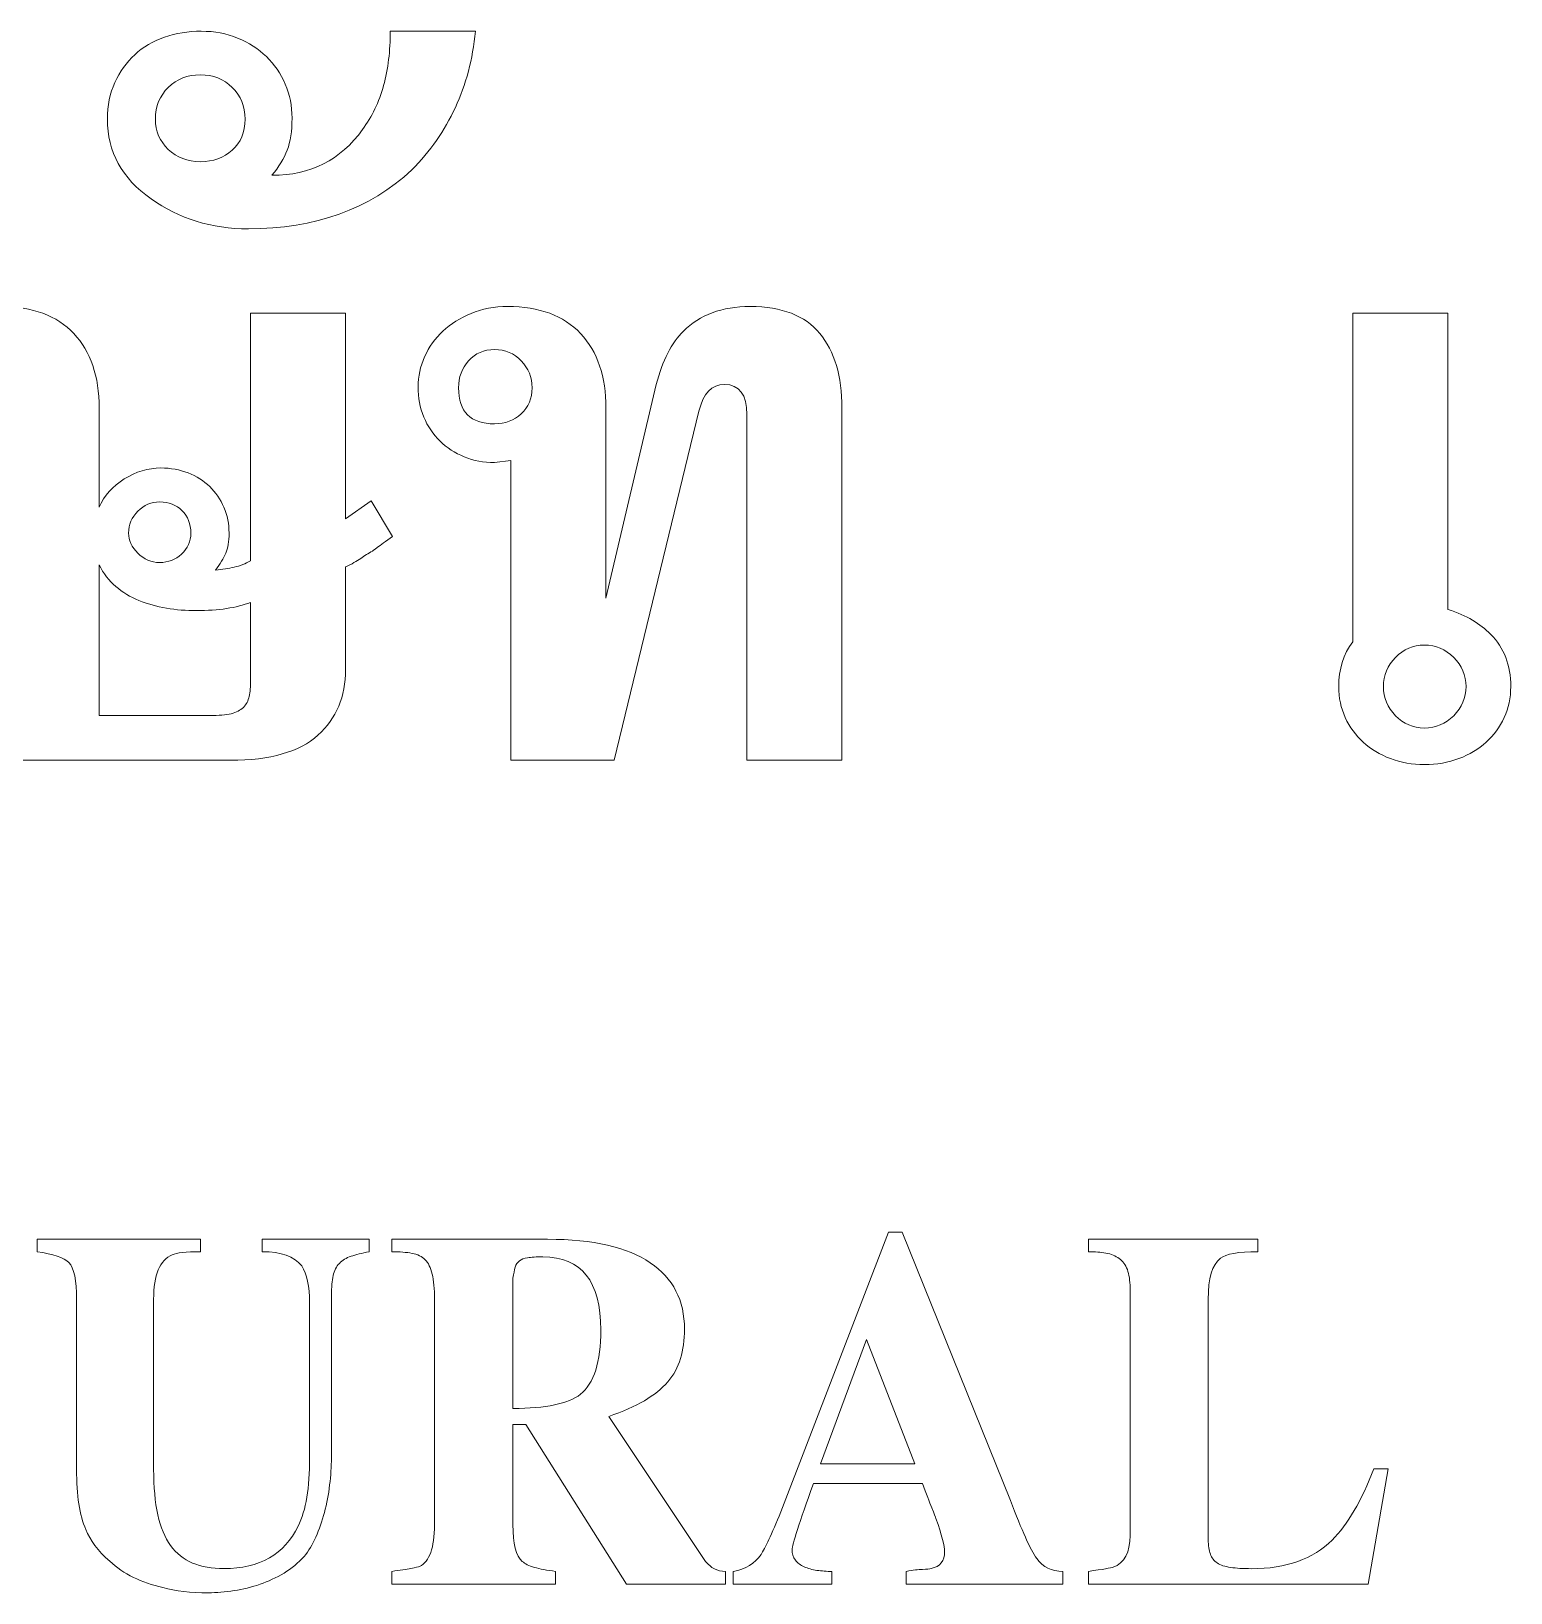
# Model space of a CAD drawing. Header units: millimetres. Extents: x -900 to 690, y -288 to -9.
# Drawn here: x -741.8 to -512.1, y -287.9 to -45.5 of the extents above; entities that cross this region are included whole.
import ezdxf

# ---------------------------------------------------------------- set-up
doc = ezdxf.new("R2010")
doc.units = ezdxf.units.MM
doc.header["$MEASUREMENT"] = 0
doc.layers.add('Layer 1', color=7, linetype='Continuous')

msp = doc.modelspace()

# ---------------------------------------------------------------- linework, layer by layer
at = {"layer": 'Layer 1', "color": 250, "lineweight": 20}
for points, knots in [([(-672.7927, -45.5314), (-673.2268, -49.8719), (-674.2685, -53.8362), (-675.9179, -57.3954), (-675.9179, -57.3954), (-677.5673, -60.9546), (-679.8244, -64.1666), (-682.6891, -67.0603), (-682.6891, -67.0603), (-689.2577, -73.1659), (-697.7072, -76.2043), (-708.0376, -76.2043), (-708.0376, -76.2043), (-713.796, -76.2043), (-718.831, -74.6417), (-723.1425, -71.5455), (-723.1425, -71.5455), (-727.6856, -68.3914), (-729.9427, -64.2534), (-729.9427, -59.1606), (-729.9427, -59.1606), (-729.9427, -57.0771), (-729.5665, -55.1962), (-728.7852, -53.489), (-728.7852, -53.489), (-728.0328, -51.8107), (-726.9911, -50.3638), (-725.689, -49.1774), (-725.689, -49.1774), (-724.3868, -47.991), (-722.8532, -47.094), (-721.088, -46.4574), (-721.088, -46.4574), (-719.294, -45.8497), (-717.3841, -45.5314), (-715.3586, -45.5314), (-715.3586, -45.5314), (-713.3041, -45.5314), (-711.4232, -45.8786), (-709.7159, -46.6021), (-709.7159, -46.6021), (-707.9797, -47.2965), (-706.504, -48.2514), (-705.2597, -49.4668), (-705.2597, -49.4668), (-704.0154, -50.6821), (-703.0316, -52.1), (-702.3371, -53.7494), (-702.3371, -53.7494), (-701.6137, -55.3988), (-701.2664, -57.135), (-701.2664, -59.0159), (-701.2664, -59.0159), (-701.2664, -61.0414), (-701.5269, -62.7198), (-702.0188, -63.993), (-702.0188, -63.993), (-702.5396, -65.2951), (-703.3209, -66.5973), (-704.3916, -67.8994), (-704.3916, -67.8994), (-698.4017, -67.8994), (-693.714, -65.5266), (-690.3284, -60.781), (-690.3284, -60.781), (-688.8526, -58.8133), (-687.7819, -56.5273), (-687.0585, -53.952), (-687.0585, -53.952), (-686.364, -51.4055), (-686.0168, -48.5697), (-686.0168, -45.5314), (-686.0168, -45.5314), (-686.0168, -45.5314), (-672.7927, -45.5314), (-672.7927, -45.5314)], [0, 0, 0, 0, 0.05, 0.05, 0.05, 0.05, 0.1, 0.1, 0.1, 0.1, 0.15, 0.15, 0.15, 0.15, 0.2, 0.2, 0.2, 0.2, 0.25, 0.25, 0.25, 0.25, 0.3, 0.3, 0.3, 0.3, 0.35, 0.35, 0.35, 0.35, 0.4, 0.4, 0.4, 0.4, 0.45, 0.45, 0.45, 0.45, 0.5, 0.5, 0.5, 0.5, 0.55, 0.55, 0.55, 0.55, 0.6, 0.6, 0.6, 0.6, 0.65, 0.65, 0.65, 0.65, 0.7, 0.7, 0.7, 0.7, 0.75, 0.75, 0.75, 0.75, 0.8, 0.8, 0.8, 0.8, 0.85, 0.85, 0.85, 0.85, 0.9, 0.9, 0.9, 0.9, 1, 1, 1, 1]), ([(-708.5585, -59.1606), (-708.5585, -57.1929), (-709.224, -55.5435), (-710.5551, -54.2413), (-710.5551, -54.2413), (-711.8862, -52.9392), (-713.5356, -52.3026), (-715.5033, -52.3026), (-715.5033, -52.3026), (-717.4999, -52.3026), (-719.1493, -52.9392), (-720.4804, -54.2413), (-720.4804, -54.2413), (-721.8115, -55.5435), (-722.477, -57.1929), (-722.477, -59.1606), (-722.477, -59.1606), (-722.477, -61.0414), (-721.8115, -62.604), (-720.4804, -63.8772), (-720.4804, -63.8772), (-719.1493, -65.1505), (-717.4999, -65.7871), (-715.5033, -65.7871), (-715.5033, -65.7871), (-713.5356, -65.7871), (-711.8862, -65.1794), (-710.5551, -63.993), (-710.5551, -63.993), (-709.224, -62.8066), (-708.5585, -61.2151), (-708.5585, -59.1606)], [0, 0, 0, 0, 0.11111111, 0.11111111, 0.11111111, 0.11111111, 0.22222222, 0.22222222, 0.22222222, 0.22222222, 0.33333333, 0.33333333, 0.33333333, 0.33333333, 0.44444444, 0.44444444, 0.44444444, 0.44444444, 0.55555556, 0.55555556, 0.55555556, 0.55555556, 0.66666667, 0.66666667, 0.66666667, 0.66666667, 0.77777778, 0.77777778, 0.77777778, 0.77777778, 1, 1, 1, 1]), ([(-685.6696, -123.9498), (-686.7402, -124.7311), (-687.5504, -125.3098), (-688.0424, -125.686), (-688.0424, -125.686), (-688.5632, -126.0621), (-688.7947, -126.2358), (-688.7947, -126.2358), (-688.7947, -126.2358), (-689.4313, -126.583), (-690.039, -126.9592), (-690.6177, -127.3932), (-690.6177, -127.3932), (-691.2254, -127.7983), (-692.0067, -128.2324), (-692.9616, -128.6954), (-692.9616, -128.6954), (-692.9616, -128.6954), (-692.9616, -144.6395), (-692.9616, -144.6395), (-692.9616, -144.6395), (-692.9616, -148.8064), (-694.3795, -152.1919), (-697.2442, -154.7962), (-697.2442, -154.7962), (-700.109, -157.4005), (-704.6231, -158.7027), (-710.8445, -158.7027), (-710.8445, -158.7027), (-710.8445, -158.7027), (-753.9312, -158.7027), (-753.9312, -158.7027), (-753.9312, -158.7027), (-753.9312, -158.7027), (-753.9312, -151.7579), (-753.9312, -151.7579), (-753.9312, -151.7579), (-753.9312, -151.7579), (-745.9736, -151.7579), (-745.9736, -151.7579), (-745.9736, -151.7579), (-745.9736, -151.7579), (-745.9736, -112.1436), (-745.9736, -112.1436), (-745.9736, -112.1436), (-745.9736, -112.1436), (-748.52, -112.4908), (-748.52, -112.4908), (-748.52, -112.4908), (-750.1983, -112.4908), (-751.7898, -112.2015), (-753.2077, -111.5938), (-753.2077, -111.5938), (-754.6546, -111.0151), (-755.9278, -110.1759), (-756.9984, -109.1342), (-756.9984, -109.1342), (-758.0691, -108.0925), (-758.9083, -106.8482), (-759.487, -105.4303), (-759.487, -105.4303), (-760.0947, -103.9835), (-760.384, -102.4209), (-760.384, -100.7136), (-760.384, -100.7136), (-760.384, -99.151), (-760.0368, -97.5885), (-759.3713, -96.0548), (-759.3713, -96.0548), (-758.6768, -94.5501), (-757.7508, -93.219), (-756.5355, -92.0905), (-756.5355, -92.0905), (-755.3201, -90.962), (-753.8443, -90.036), (-752.166, -89.3415), (-752.166, -89.3415), (-750.4588, -88.6181), (-748.5779, -88.2709), (-746.4655, -88.2709), (-746.4655, -88.2709), (-741.5463, -88.2709), (-737.7845, -89.6598), (-735.1513, -92.4667), (-735.1513, -92.4667), (-732.518, -95.2446), (-731.2159, -99.0932), (-731.2159, -104.0124), (-731.2159, -104.0124), (-731.2159, -104.0124), (-731.2159, -119.4356), (-731.2159, -119.4356), (-731.2159, -119.4356), (-730.4346, -117.6126), (-729.1324, -116.1658), (-727.3094, -115.0373), (-727.3094, -115.0373), (-725.5154, -113.9087), (-723.6345, -113.33), (-721.6378, -113.33), (-721.6378, -113.33), (-720.1042, -113.33), (-718.7152, -113.5904), (-717.4131, -114.0824), (-717.4131, -114.0824), (-716.1109, -114.6032), (-714.9824, -115.2977), (-714.0564, -116.2237), (-714.0564, -116.2237), (-713.1305, -117.1207), (-712.3781, -118.1914), (-711.8572, -119.4356), (-711.8572, -119.4356), (-711.3074, -120.6799), (-711.047, -122.011), (-711.047, -123.4289), (-711.047, -123.4289), (-711.047, -124.7311), (-711.2206, -125.7728), (-711.5679, -126.5541), (-711.5679, -126.5541), (-711.8862, -127.3643), (-712.436, -128.2324), (-713.1594, -129.1873), (-713.1594, -129.1873), (-712.0887, -129.0716), (-711.1049, -128.9269), (-710.2368, -128.7243), (-710.2368, -128.7243), (-709.3398, -128.5218), (-708.5006, -128.2035), (-707.7193, -127.7405), (-707.7193, -127.7405), (-707.7193, -127.7405), (-707.7193, -89.2836), (-707.7193, -89.2836), (-707.7193, -89.2836), (-707.7193, -89.2836), (-692.9616, -89.2836), (-692.9616, -89.2836), (-692.9616, -89.2836), (-692.9616, -89.2836), (-692.9616, -121.2297), (-692.9616, -121.2297), (-692.9616, -121.2297), (-692.9616, -121.2297), (-688.9683, -118.4518), (-688.9683, -118.4518), (-688.9683, -118.4518), (-688.9683, -118.4518), (-685.6696, -123.9498), (-685.6696, -123.9498)], [0, 0, 0, 0, 0.02564103, 0.02564103, 0.02564103, 0.02564103, 0.05128205, 0.05128205, 0.05128205, 0.05128205, 0.07692308, 0.07692308, 0.07692308, 0.07692308, 0.1025641, 0.1025641, 0.1025641, 0.1025641, 0.12820513, 0.12820513, 0.12820513, 0.12820513, 0.15384615, 0.15384615, 0.15384615, 0.15384615, 0.17948718, 0.17948718, 0.17948718, 0.17948718, 0.20512821, 0.20512821, 0.20512821, 0.20512821, 0.23076923, 0.23076923, 0.23076923, 0.23076923, 0.25641026, 0.25641026, 0.25641026, 0.25641026, 0.28205128, 0.28205128, 0.28205128, 0.28205128, 0.30769231, 0.30769231, 0.30769231, 0.30769231, 0.33333333, 0.33333333, 0.33333333, 0.33333333, 0.35897436, 0.35897436, 0.35897436, 0.35897436, 0.38461538, 0.38461538, 0.38461538, 0.38461538, 0.41025641, 0.41025641, 0.41025641, 0.41025641, 0.43589744, 0.43589744, 0.43589744, 0.43589744, 0.46153846, 0.46153846, 0.46153846, 0.46153846, 0.48717949, 0.48717949, 0.48717949, 0.48717949, 0.51282051, 0.51282051, 0.51282051, 0.51282051, 0.53846154, 0.53846154, 0.53846154, 0.53846154, 0.56410256, 0.56410256, 0.56410256, 0.56410256, 0.58974359, 0.58974359, 0.58974359, 0.58974359, 0.61538462, 0.61538462, 0.61538462, 0.61538462, 0.64102564, 0.64102564, 0.64102564, 0.64102564, 0.66666667, 0.66666667, 0.66666667, 0.66666667, 0.69230769, 0.69230769, 0.69230769, 0.69230769, 0.71794872, 0.71794872, 0.71794872, 0.71794872, 0.74358974, 0.74358974, 0.74358974, 0.74358974, 0.76923077, 0.76923077, 0.76923077, 0.76923077, 0.79487179, 0.79487179, 0.79487179, 0.79487179, 0.82051282, 0.82051282, 0.82051282, 0.82051282, 0.84615385, 0.84615385, 0.84615385, 0.84615385, 0.87179487, 0.87179487, 0.87179487, 0.87179487, 0.8974359, 0.8974359, 0.8974359, 0.8974359, 0.92307692, 0.92307692, 0.92307692, 0.92307692, 0.94871795, 0.94871795, 0.94871795, 0.94871795, 1, 1, 1, 1]), ([(-615.9033, -158.7027), (-615.9033, -158.7027), (-630.661, -158.7027), (-630.661, -158.7027), (-630.661, -158.7027), (-630.661, -158.7027), (-630.661, -105.0252), (-630.661, -105.0252), (-630.661, -105.0252), (-630.661, -101.929), (-631.8184, -100.3664), (-634.1334, -100.3664), (-634.1334, -100.3664), (-636.13, -100.3664), (-637.4321, -101.7553), (-638.1266, -104.5333), (-638.1266, -104.5333), (-638.1266, -104.5333), (-651.2639, -158.7027), (-651.2639, -158.7027), (-651.2639, -158.7027), (-651.2639, -158.7027), (-667.2948, -158.7027), (-667.2948, -158.7027), (-667.2948, -158.7027), (-667.2948, -158.7027), (-667.2948, -112.1436), (-667.2948, -112.1436), (-667.2948, -112.1436), (-667.2948, -112.1436), (-669.8412, -112.4908), (-669.8412, -112.4908), (-669.8412, -112.4908), (-671.5195, -112.4908), (-673.111, -112.2015), (-674.5289, -111.5938), (-674.5289, -111.5938), (-675.9758, -111.0151), (-677.249, -110.1759), (-678.3196, -109.1342), (-678.3196, -109.1342), (-679.3903, -108.0925), (-680.2295, -106.8482), (-680.8082, -105.4303), (-680.8082, -105.4303), (-681.4159, -103.9835), (-681.7052, -102.4209), (-681.7052, -100.7136), (-681.7052, -100.7136), (-681.7052, -99.1221), (-681.358, -97.5885), (-680.6925, -96.0548), (-680.6925, -96.0548), (-679.998, -94.5212), (-679.072, -93.219), (-677.8567, -92.0905), (-677.8567, -92.0905), (-676.6413, -90.962), (-675.1655, -90.036), (-673.4872, -89.3415), (-673.4872, -89.3415), (-671.78, -88.6181), (-669.8991, -88.2709), (-667.7867, -88.2709), (-667.7867, -88.2709), (-662.8675, -88.2709), (-659.1057, -89.6598), (-656.4725, -92.4667), (-656.4725, -92.4667), (-653.8392, -95.2735), (-652.5371, -99.1221), (-652.5371, -104.0413), (-652.5371, -104.0413), (-652.5371, -104.0413), (-652.5371, -133.5278), (-652.5371, -133.5278), (-652.5371, -133.5278), (-652.5371, -133.5278), (-644.7242, -100.3664), (-644.7242, -100.3664), (-644.7242, -100.3664), (-643.7693, -96.6335), (-642.3514, -93.8846), (-640.4994, -92.0905), (-640.4994, -92.0905), (-638.0109, -89.5441), (-634.5674, -88.2709), (-630.1401, -88.2709), (-630.1401, -88.2709), (-625.2209, -88.2709), (-621.6327, -89.6598), (-619.3467, -92.4377), (-619.3467, -92.4377), (-617.0607, -95.1867), (-615.9033, -99.0642), (-615.9033, -104.0413), (-615.9033, -104.0413), (-615.9033, -104.0413), (-615.9033, -158.7027), (-615.9033, -158.7027)], [0, 0, 0, 0, 0.03846154, 0.03846154, 0.03846154, 0.03846154, 0.07692308, 0.07692308, 0.07692308, 0.07692308, 0.11538462, 0.11538462, 0.11538462, 0.11538462, 0.15384615, 0.15384615, 0.15384615, 0.15384615, 0.19230769, 0.19230769, 0.19230769, 0.19230769, 0.23076923, 0.23076923, 0.23076923, 0.23076923, 0.26923077, 0.26923077, 0.26923077, 0.26923077, 0.30769231, 0.30769231, 0.30769231, 0.30769231, 0.34615385, 0.34615385, 0.34615385, 0.34615385, 0.38461538, 0.38461538, 0.38461538, 0.38461538, 0.42307692, 0.42307692, 0.42307692, 0.42307692, 0.46153846, 0.46153846, 0.46153846, 0.46153846, 0.5, 0.5, 0.5, 0.5, 0.53846154, 0.53846154, 0.53846154, 0.53846154, 0.57692308, 0.57692308, 0.57692308, 0.57692308, 0.61538462, 0.61538462, 0.61538462, 0.61538462, 0.65384615, 0.65384615, 0.65384615, 0.65384615, 0.69230769, 0.69230769, 0.69230769, 0.69230769, 0.73076923, 0.73076923, 0.73076923, 0.73076923, 0.76923077, 0.76923077, 0.76923077, 0.76923077, 0.80769231, 0.80769231, 0.80769231, 0.80769231, 0.84615385, 0.84615385, 0.84615385, 0.84615385, 0.88461538, 0.88461538, 0.88461538, 0.88461538, 0.92307692, 0.92307692, 0.92307692, 0.92307692, 1, 1, 1, 1]), ([(-521.8301, -89.2836), (-521.8301, -89.2836), (-521.8301, -135.2929), (-521.8301, -135.2929), (-521.8301, -135.2929), (-520.3544, -135.7559), (-519.0812, -136.3057), (-518.0105, -136.9423), (-518.0105, -136.9423), (-516.9398, -137.6079), (-516.0139, -138.3313), (-515.2036, -139.1126), (-515.2036, -139.1126), (-513.1202, -141.2539), (-512.0785, -143.9739), (-512.0785, -147.2438), (-512.0785, -147.2438), (-512.0785, -149.0089), (-512.4257, -150.6004), (-513.0913, -152.0762), (-513.0913, -152.0762), (-513.7857, -153.552), (-514.7117, -154.8252), (-515.8981, -155.8958), (-515.8981, -155.8958), (-517.0845, -156.9665), (-518.5024, -157.8057), (-520.1229, -158.4423), (-520.1229, -158.4423), (-521.7723, -159.0499), (-523.5663, -159.3682), (-525.4762, -159.3682), (-525.4762, -159.3682), (-527.386, -159.3682), (-529.1511, -159.0499), (-530.7716, -158.4423), (-530.7716, -158.4423), (-532.392, -157.8057), (-533.781, -156.9665), (-534.9674, -155.8958), (-534.9674, -155.8958), (-536.1538, -154.8252), (-537.0798, -153.552), (-537.7742, -152.0762), (-537.7742, -152.0762), (-538.4398, -150.6004), (-538.787, -149.0089), (-538.787, -147.2438), (-538.787, -147.2438), (-538.787, -144.5816), (-538.0636, -142.2667), (-536.5878, -140.299), (-536.5878, -140.299), (-536.5878, -140.299), (-536.5878, -89.2836), (-536.5878, -89.2836), (-536.5878, -89.2836), (-536.5878, -89.2836), (-521.8301, -89.2836), (-521.8301, -89.2836)], [0, 0, 0, 0, 0.0625, 0.0625, 0.0625, 0.0625, 0.125, 0.125, 0.125, 0.125, 0.1875, 0.1875, 0.1875, 0.1875, 0.25, 0.25, 0.25, 0.25, 0.3125, 0.3125, 0.3125, 0.3125, 0.375, 0.375, 0.375, 0.375, 0.4375, 0.4375, 0.4375, 0.4375, 0.5, 0.5, 0.5, 0.5, 0.5625, 0.5625, 0.5625, 0.5625, 0.625, 0.625, 0.625, 0.625, 0.6875, 0.6875, 0.6875, 0.6875, 0.75, 0.75, 0.75, 0.75, 0.8125, 0.8125, 0.8125, 0.8125, 0.875, 0.875, 0.875, 0.875, 1, 1, 1, 1]), ([(-663.996, -100.8872), (-663.996, -99.2378), (-664.5747, -97.8489), (-665.7033, -96.6914), (-665.7033, -96.6914), (-666.8318, -95.534), (-668.1918, -94.9552), (-669.8412, -94.9552), (-669.8412, -94.9552), (-671.4617, -94.9552), (-672.8217, -95.534), (-673.8634, -96.6914), (-673.8634, -96.6914), (-674.9051, -97.8489), (-675.426, -99.2378), (-675.426, -100.8872), (-675.426, -100.8872), (-675.426, -104.6201), (-673.574, -106.472), (-669.8412, -106.472), (-669.8412, -106.472), (-668.1918, -106.472), (-666.8318, -105.9512), (-665.7033, -104.9094), (-665.7033, -104.9094), (-664.5747, -103.8677), (-663.996, -102.5366), (-663.996, -100.8872)], [0, 0, 0, 0, 0.125, 0.125, 0.125, 0.125, 0.25, 0.25, 0.25, 0.25, 0.375, 0.375, 0.375, 0.375, 0.5, 0.5, 0.5, 0.5, 0.625, 0.625, 0.625, 0.625, 0.75, 0.75, 0.75, 0.75, 1, 1, 1, 1]), ([(-716.979, -123.4289), (-716.979, -122.011), (-717.442, -120.8535), (-718.3391, -119.9565), (-718.3391, -119.9565), (-719.2361, -119.0595), (-720.3936, -118.5965), (-721.8115, -118.5965), (-721.8115, -118.5965), (-723.1136, -118.5965), (-724.2421, -119.0884), (-725.197, -120.0433), (-725.197, -120.0433), (-726.152, -120.9982), (-726.6439, -122.1268), (-726.6439, -123.4289), (-726.6439, -123.4289), (-726.6439, -124.5574), (-726.152, -125.5992), (-725.197, -126.5541), (-725.197, -126.5541), (-724.2421, -127.509), (-723.1136, -128.0009), (-721.8115, -128.0009), (-721.8115, -128.0009), (-720.5093, -128.0009), (-719.3808, -127.5668), (-718.4259, -126.6987), (-718.4259, -126.6987), (-717.471, -125.8017), (-716.979, -124.7311), (-716.979, -123.4289)], [0, 0, 0, 0, 0.11111111, 0.11111111, 0.11111111, 0.11111111, 0.22222222, 0.22222222, 0.22222222, 0.22222222, 0.33333333, 0.33333333, 0.33333333, 0.33333333, 0.44444444, 0.44444444, 0.44444444, 0.44444444, 0.55555556, 0.55555556, 0.55555556, 0.55555556, 0.66666667, 0.66666667, 0.66666667, 0.66666667, 0.77777778, 0.77777778, 0.77777778, 0.77777778, 1, 1, 1, 1]), ([(-707.7193, -134.1933), (-709.8606, -135.0325), (-712.6675, -135.4666), (-716.1109, -135.4666), (-716.1109, -135.4666), (-717.7025, -135.4666), (-719.265, -135.3508), (-720.7697, -135.0904), (-720.7697, -135.0904), (-722.3034, -134.8299), (-723.7502, -134.4248), (-725.0524, -133.904), (-725.0524, -133.904), (-726.3835, -133.3542), (-727.5699, -132.6308), (-728.6405, -131.7337), (-728.6405, -131.7337), (-729.6822, -130.8367), (-730.5503, -129.7082), (-731.2159, -128.3481), (-731.2159, -128.3481), (-731.2159, -128.3481), (-731.2159, -151.7579), (-731.2159, -151.7579), (-731.2159, -151.7579), (-731.2159, -151.7579), (-713.9986, -151.7579), (-713.9986, -151.7579), (-713.9986, -151.7579), (-712.6385, -151.7579), (-711.5389, -151.6711), (-710.7287, -151.4685), (-710.7287, -151.4685), (-709.9185, -151.266), (-709.2819, -150.9477), (-708.8189, -150.4847), (-708.8189, -150.4847), (-708.3559, -150.0217), (-708.0665, -149.4719), (-707.9219, -148.7774), (-707.9219, -148.7774), (-707.7772, -148.1119), (-707.7193, -147.2727), (-707.7193, -146.231), (-707.7193, -146.231), (-707.7193, -146.231), (-707.7193, -134.1933), (-707.7193, -134.1933)], [0, 0, 0, 0, 0.07692308, 0.07692308, 0.07692308, 0.07692308, 0.15384615, 0.15384615, 0.15384615, 0.15384615, 0.23076923, 0.23076923, 0.23076923, 0.23076923, 0.30769231, 0.30769231, 0.30769231, 0.30769231, 0.38461538, 0.38461538, 0.38461538, 0.38461538, 0.46153846, 0.46153846, 0.46153846, 0.46153846, 0.53846154, 0.53846154, 0.53846154, 0.53846154, 0.61538462, 0.61538462, 0.61538462, 0.61538462, 0.69230769, 0.69230769, 0.69230769, 0.69230769, 0.76923077, 0.76923077, 0.76923077, 0.76923077, 0.84615385, 0.84615385, 0.84615385, 0.84615385, 1, 1, 1, 1]), ([(-519.0233, -147.2438), (-519.0233, -145.5076), (-519.6599, -144.0029), (-520.9331, -142.7297), (-520.9331, -142.7297), (-522.2063, -141.4564), (-523.711, -140.8198), (-525.4762, -140.8198), (-525.4762, -140.8198), (-527.2413, -140.8198), (-528.7171, -141.4564), (-529.9613, -142.7297), (-529.9613, -142.7297), (-531.2056, -144.0029), (-531.8422, -145.5076), (-531.8422, -147.2438), (-531.8422, -147.2438), (-531.8422, -149.0089), (-531.2056, -150.5136), (-529.9613, -151.7868), (-529.9613, -151.7868), (-528.7171, -153.06), (-527.2413, -153.6967), (-525.4762, -153.6967), (-525.4762, -153.6967), (-523.711, -153.6967), (-522.2063, -153.06), (-520.9331, -151.7868), (-520.9331, -151.7868), (-519.6599, -150.5136), (-519.0233, -149.0089), (-519.0233, -147.2438)], [0, 0, 0, 0, 0.11111111, 0.11111111, 0.11111111, 0.11111111, 0.22222222, 0.22222222, 0.22222222, 0.22222222, 0.33333333, 0.33333333, 0.33333333, 0.33333333, 0.44444444, 0.44444444, 0.44444444, 0.44444444, 0.55555556, 0.55555556, 0.55555556, 0.55555556, 0.66666667, 0.66666667, 0.66666667, 0.66666667, 0.77777778, 0.77777778, 0.77777778, 0.77777778, 1, 1, 1, 1]), ([(-581.6073, -286.5911), (-581.6073, -286.5911), (-605.9264, -286.5911), (-605.9264, -286.5911), (-605.9264, -286.5911), (-605.9264, -286.5911), (-605.9264, -284.6119), (-605.9264, -284.6119), (-605.9264, -284.6119), (-604.8818, -284.4286), (-604.0388, -284.3186), (-603.3973, -284.3003), (-603.3973, -284.3003), (-602.7559, -284.282), (-602.3161, -284.2453), (-602.0595, -284.172), (-602.0595, -284.172), (-600.6667, -283.8605), (-599.9703, -282.9808), (-599.9703, -281.533), (-599.9703, -281.533), (-599.9703, -280.7267), (-600.4101, -279.004), (-601.3081, -276.3833), (-601.3081, -276.3833), (-601.3814, -276.2001), (-601.6014, -275.6503), (-601.9496, -274.7523), (-601.9496, -274.7523), (-602.3161, -273.836), (-602.7926, -272.5714), (-603.3973, -270.9587), (-603.3973, -270.9587), (-603.3973, -270.9587), (-620.3126, -270.9587), (-620.3126, -270.9587), (-620.3126, -270.9587), (-622.53, -277.0797), (-623.648, -280.5068), (-623.648, -281.2215), (-623.648, -281.2215), (-623.648, -281.8629), (-623.483, -282.4127), (-623.1348, -282.8525), (-623.1348, -282.8525), (-622.7866, -283.3107), (-622.3285, -283.6589), (-621.7603, -283.8971), (-621.7603, -283.8971), (-621.1922, -284.1537), (-620.5325, -284.337), (-619.7811, -284.4469), (-619.7811, -284.4469), (-619.0297, -284.5569), (-618.26, -284.6119), (-617.472, -284.6119), (-617.472, -284.6119), (-617.472, -284.6119), (-617.472, -286.5911), (-617.472, -286.5911), (-617.472, -286.5911), (-617.472, -286.5911), (-632.7745, -286.5911), (-632.7745, -286.5911), (-632.7745, -286.5911), (-632.7745, -286.5911), (-632.7745, -284.6119), (-632.7745, -284.6119), (-632.7745, -284.6119), (-630.8685, -284.282), (-629.4391, -283.4023), (-628.4678, -281.9729), (-628.4678, -281.9729), (-627.863, -281.0749), (-626.8367, -278.8757), (-625.3706, -275.3754), (-625.3706, -275.3754), (-625.3706, -275.3754), (-608.657, -231.9419), (-608.657, -231.9419), (-608.657, -231.9419), (-608.657, -231.9419), (-606.5678, -231.9419), (-606.5678, -231.9419), (-606.5678, -231.9419), (-606.5678, -231.9419), (-589.7625, -273.5977), (-589.7625, -273.5977), (-589.7625, -273.5977), (-588.8645, -275.9252), (-588.0948, -277.8311), (-587.4351, -279.3155), (-587.4351, -279.3155), (-586.7753, -280.8), (-586.1889, -281.8996), (-585.6758, -282.6143), (-585.6758, -282.6143), (-584.7228, -283.9338), (-583.3666, -284.6119), (-581.6073, -284.6119), (-581.6073, -284.6119), (-581.6073, -284.6119), (-581.6073, -286.5911), (-581.6073, -286.5911)], [0, 0, 0, 0, 0.03703704, 0.03703704, 0.03703704, 0.03703704, 0.07407407, 0.07407407, 0.07407407, 0.07407407, 0.11111111, 0.11111111, 0.11111111, 0.11111111, 0.14814815, 0.14814815, 0.14814815, 0.14814815, 0.18518519, 0.18518519, 0.18518519, 0.18518519, 0.22222222, 0.22222222, 0.22222222, 0.22222222, 0.25925926, 0.25925926, 0.25925926, 0.25925926, 0.2962963, 0.2962963, 0.2962963, 0.2962963, 0.33333333, 0.33333333, 0.33333333, 0.33333333, 0.37037037, 0.37037037, 0.37037037, 0.37037037, 0.40740741, 0.40740741, 0.40740741, 0.40740741, 0.44444444, 0.44444444, 0.44444444, 0.44444444, 0.48148148, 0.48148148, 0.48148148, 0.48148148, 0.51851852, 0.51851852, 0.51851852, 0.51851852, 0.55555556, 0.55555556, 0.55555556, 0.55555556, 0.59259259, 0.59259259, 0.59259259, 0.59259259, 0.62962963, 0.62962963, 0.62962963, 0.62962963, 0.66666667, 0.66666667, 0.66666667, 0.66666667, 0.7037037, 0.7037037, 0.7037037, 0.7037037, 0.74074074, 0.74074074, 0.74074074, 0.74074074, 0.77777778, 0.77777778, 0.77777778, 0.77777778, 0.81481481, 0.81481481, 0.81481481, 0.81481481, 0.85185185, 0.85185185, 0.85185185, 0.85185185, 0.88888889, 0.88888889, 0.88888889, 0.88888889, 0.92592593, 0.92592593, 0.92592593, 0.92592593, 1, 1, 1, 1]), ([(-689.3112, -234.9841), (-690.4474, -235.204), (-691.3821, -235.4423), (-692.1151, -235.6988), (-692.1151, -235.6988), (-692.8665, -235.9371), (-693.453, -236.3036), (-693.9295, -236.7984), (-693.9295, -236.7984), (-694.3876, -237.2749), (-694.7175, -237.9163), (-694.8824, -238.7043), (-694.8824, -238.7043), (-695.0657, -239.4924), (-695.1573, -240.482), (-695.1573, -241.7099), (-695.1573, -241.7099), (-695.1573, -241.7099), (-695.1573, -266.9819), (-695.1573, -266.9819), (-695.1573, -266.9819), (-695.1573, -268.3564), (-695.249, -269.7492), (-695.4322, -271.197), (-695.4322, -271.197), (-695.5972, -272.6631), (-695.872, -274.0742), (-696.2386, -275.4487), (-696.2386, -275.4487), (-696.5868, -276.8232), (-697.0449, -278.106), (-697.5764, -279.2789), (-697.5764, -279.2789), (-698.1079, -280.4701), (-698.7126, -281.4597), (-699.3907, -282.2844), (-699.3907, -282.2844), (-700.2887, -283.2924), (-701.3333, -284.1537), (-702.5062, -284.8684), (-702.5062, -284.8684), (-703.6974, -285.5832), (-704.9436, -286.1696), (-706.2448, -286.6094), (-706.2448, -286.6094), (-707.5459, -287.0676), (-708.8838, -287.3975), (-710.2766, -287.599), (-710.2766, -287.599), (-711.651, -287.819), (-712.9889, -287.9289), (-714.2717, -287.9289), (-714.2717, -287.9289), (-716.984, -287.9289), (-719.3298, -287.654), (-721.309, -287.1226), (-721.309, -287.1226), (-724.6627, -286.3712), (-727.43, -285.015), (-729.5742, -283.0358), (-729.5742, -283.0358), (-731.3885, -281.4414), (-732.6347, -279.792), (-733.2761, -278.106), (-733.2761, -278.106), (-733.7709, -276.9881), (-734.1375, -275.6686), (-734.3757, -274.1292), (-734.3757, -274.1292), (-734.6139, -272.5898), (-734.7239, -270.7938), (-734.7239, -268.7596), (-734.7239, -268.7596), (-734.7239, -268.7596), (-734.7239, -242.4063), (-734.7239, -242.4063), (-734.7239, -242.4063), (-734.7239, -239.4374), (-735.1088, -237.5131), (-735.8968, -236.6518), (-735.8968, -236.6518), (-736.6848, -235.9004), (-738.3342, -235.3506), (-740.8449, -234.9841), (-740.8449, -234.9841), (-740.8449, -234.9841), (-740.8449, -233.0598), (-740.8449, -233.0598), (-740.8449, -233.0598), (-740.8449, -233.0598), (-715.4629, -233.0598), (-715.4629, -233.0598), (-715.4629, -233.0598), (-715.4629, -233.0598), (-715.4629, -234.9841), (-715.4629, -234.9841), (-715.4629, -234.9841), (-717.7537, -234.9841), (-719.2198, -235.149), (-719.8612, -235.4789), (-719.8612, -235.4789), (-721.7855, -236.2669), (-722.7568, -238.5761), (-722.7568, -242.4063), (-722.7568, -242.4063), (-722.7568, -242.4063), (-722.7568, -268.7596), (-722.7568, -268.7596), (-722.7568, -268.7596), (-722.7568, -271.5268), (-722.5369, -273.8726), (-722.1154, -275.8152), (-722.1154, -275.8152), (-721.6755, -277.7761), (-721.0158, -279.3705), (-720.1178, -280.5984), (-720.1178, -280.5984), (-719.2381, -281.8446), (-718.1019, -282.7426), (-716.7091, -283.3107), (-716.7091, -283.3107), (-715.3346, -283.8788), (-713.7219, -284.172), (-711.8526, -284.172), (-711.8526, -284.172), (-706.2814, -284.172), (-702.4329, -281.9729), (-700.3253, -277.5745), (-700.3253, -277.5745), (-699.7023, -276.3467), (-699.2624, -274.8622), (-698.9692, -273.1029), (-698.9692, -273.1029), (-698.6943, -271.3619), (-698.5477, -269.3094), (-698.5477, -267.0002), (-698.5477, -267.0002), (-698.5477, -267.0002), (-698.5477, -242.9377), (-698.5477, -242.9377), (-698.5477, -242.9377), (-698.5477, -240.3537), (-698.9509, -238.4478), (-699.7756, -237.2016), (-699.7756, -237.2016), (-700.9301, -235.7355), (-702.9643, -234.9841), (-705.8966, -234.9841), (-705.8966, -234.9841), (-705.8966, -234.9841), (-705.8966, -233.0598), (-705.8966, -233.0598), (-705.8966, -233.0598), (-705.8966, -233.0598), (-689.3112, -233.0598), (-689.3112, -233.0598), (-689.3112, -233.0598), (-689.3112, -233.0598), (-689.3112, -234.9841), (-689.3112, -234.9841)], [0, 0, 0, 0, 0.02439024, 0.02439024, 0.02439024, 0.02439024, 0.04878049, 0.04878049, 0.04878049, 0.04878049, 0.07317073, 0.07317073, 0.07317073, 0.07317073, 0.09756098, 0.09756098, 0.09756098, 0.09756098, 0.12195122, 0.12195122, 0.12195122, 0.12195122, 0.14634146, 0.14634146, 0.14634146, 0.14634146, 0.17073171, 0.17073171, 0.17073171, 0.17073171, 0.19512195, 0.19512195, 0.19512195, 0.19512195, 0.2195122, 0.2195122, 0.2195122, 0.2195122, 0.24390244, 0.24390244, 0.24390244, 0.24390244, 0.26829268, 0.26829268, 0.26829268, 0.26829268, 0.29268293, 0.29268293, 0.29268293, 0.29268293, 0.31707317, 0.31707317, 0.31707317, 0.31707317, 0.34146341, 0.34146341, 0.34146341, 0.34146341, 0.36585366, 0.36585366, 0.36585366, 0.36585366, 0.3902439, 0.3902439, 0.3902439, 0.3902439, 0.41463415, 0.41463415, 0.41463415, 0.41463415, 0.43902439, 0.43902439, 0.43902439, 0.43902439, 0.46341463, 0.46341463, 0.46341463, 0.46341463, 0.48780488, 0.48780488, 0.48780488, 0.48780488, 0.51219512, 0.51219512, 0.51219512, 0.51219512, 0.53658537, 0.53658537, 0.53658537, 0.53658537, 0.56097561, 0.56097561, 0.56097561, 0.56097561, 0.58536585, 0.58536585, 0.58536585, 0.58536585, 0.6097561, 0.6097561, 0.6097561, 0.6097561, 0.63414634, 0.63414634, 0.63414634, 0.63414634, 0.65853659, 0.65853659, 0.65853659, 0.65853659, 0.68292683, 0.68292683, 0.68292683, 0.68292683, 0.70731707, 0.70731707, 0.70731707, 0.70731707, 0.73170732, 0.73170732, 0.73170732, 0.73170732, 0.75609756, 0.75609756, 0.75609756, 0.75609756, 0.7804878, 0.7804878, 0.7804878, 0.7804878, 0.80487805, 0.80487805, 0.80487805, 0.80487805, 0.82926829, 0.82926829, 0.82926829, 0.82926829, 0.85365854, 0.85365854, 0.85365854, 0.85365854, 0.87804878, 0.87804878, 0.87804878, 0.87804878, 0.90243902, 0.90243902, 0.90243902, 0.90243902, 0.92682927, 0.92682927, 0.92682927, 0.92682927, 0.95121951, 0.95121951, 0.95121951, 0.95121951, 1, 1, 1, 1]), ([(-634.0023, -286.5911), (-634.0023, -286.5911), (-649.3598, -286.5911), (-649.3598, -286.5911), (-649.3598, -286.5911), (-649.3598, -286.5911), (-664.9922, -261.8322), (-664.9922, -261.8322), (-664.9922, -261.8322), (-664.9922, -261.8322), (-666.9714, -261.8322), (-666.9714, -261.8322), (-666.9714, -261.8322), (-666.9714, -261.8322), (-666.9714, -277.3546), (-666.9714, -277.3546), (-666.9714, -277.3546), (-666.9714, -280.3235), (-666.4949, -282.2294), (-665.5236, -283.0541), (-665.5236, -283.0541), (-665.1205, -283.439), (-664.4974, -283.7505), (-663.636, -283.9888), (-663.636, -283.9888), (-662.7747, -284.227), (-661.6934, -284.4286), (-660.3739, -284.6119), (-660.3739, -284.6119), (-660.3739, -284.6119), (-660.3739, -286.5911), (-660.3739, -286.5911), (-660.3739, -286.5911), (-660.3739, -286.5911), (-685.7559, -286.5911), (-685.7559, -286.5911), (-685.7559, -286.5911), (-685.7559, -286.5911), (-685.7559, -284.6119), (-685.7559, -284.6119), (-685.7559, -284.6119), (-684.5097, -284.4286), (-683.5201, -284.282), (-682.8054, -284.1537), (-682.8054, -284.1537), (-682.0907, -284.0254), (-681.6508, -283.9155), (-681.4676, -283.8605), (-681.4676, -283.8605), (-680.7162, -283.4573), (-680.1481, -282.7426), (-679.7449, -281.6796), (-679.7449, -281.6796), (-679.36, -280.6167), (-679.1584, -279.1873), (-679.1584, -277.3546), (-679.1584, -277.3546), (-679.1584, -277.3546), (-679.1584, -242.4063), (-679.1584, -242.4063), (-679.1584, -242.4063), (-679.1584, -240.7569), (-679.2684, -239.4374), (-679.5066, -238.4478), (-679.5066, -238.4478), (-679.7449, -237.4765), (-680.1114, -236.7251), (-680.6062, -236.2303), (-680.6062, -236.2303), (-681.101, -235.7355), (-681.7974, -235.3873), (-682.6404, -235.2407), (-682.6404, -235.2407), (-683.5018, -235.0757), (-684.5464, -234.9841), (-685.7559, -234.9841), (-685.7559, -234.9841), (-685.7559, -234.9841), (-685.7559, -233.0598), (-685.7559, -233.0598), (-685.7559, -233.0598), (-685.7559, -233.0598), (-661.6018, -233.0598), (-661.6018, -233.0598), (-661.6018, -233.0598), (-654.5095, -233.0598), (-649.1949, -234.2694), (-645.6579, -236.6885), (-645.6579, -236.6885), (-642.1209, -239.1075), (-640.3432, -242.5529), (-640.3432, -247.0245), (-640.3432, -247.0245), (-640.3432, -248.7105), (-640.5448, -250.2133), (-640.9663, -251.5694), (-640.9663, -251.5694), (-641.3695, -252.9073), (-642.0293, -254.1168), (-642.9456, -255.1797), (-642.9456, -255.1797), (-643.8619, -256.261), (-645.0714, -257.2323), (-646.5742, -258.112), (-646.5742, -258.112), (-648.077, -258.9916), (-649.9096, -259.798), (-652.1088, -260.5494), (-652.1088, -260.5494), (-652.1088, -260.5494), (-637.0628, -283.0541), (-637.0628, -283.0541), (-637.0628, -283.0541), (-636.678, -283.5489), (-636.2198, -283.9338), (-635.7067, -284.2087), (-635.7067, -284.2087), (-635.1752, -284.4652), (-634.6254, -284.6119), (-634.0023, -284.6119), (-634.0023, -284.6119), (-634.0023, -284.6119), (-634.0023, -286.5911), (-634.0023, -286.5911)], [0, 0, 0, 0, 0.03125, 0.03125, 0.03125, 0.03125, 0.0625, 0.0625, 0.0625, 0.0625, 0.09375, 0.09375, 0.09375, 0.09375, 0.125, 0.125, 0.125, 0.125, 0.15625, 0.15625, 0.15625, 0.15625, 0.1875, 0.1875, 0.1875, 0.1875, 0.21875, 0.21875, 0.21875, 0.21875, 0.25, 0.25, 0.25, 0.25, 0.28125, 0.28125, 0.28125, 0.28125, 0.3125, 0.3125, 0.3125, 0.3125, 0.34375, 0.34375, 0.34375, 0.34375, 0.375, 0.375, 0.375, 0.375, 0.40625, 0.40625, 0.40625, 0.40625, 0.4375, 0.4375, 0.4375, 0.4375, 0.46875, 0.46875, 0.46875, 0.46875, 0.5, 0.5, 0.5, 0.5, 0.53125, 0.53125, 0.53125, 0.53125, 0.5625, 0.5625, 0.5625, 0.5625, 0.59375, 0.59375, 0.59375, 0.59375, 0.625, 0.625, 0.625, 0.625, 0.65625, 0.65625, 0.65625, 0.65625, 0.6875, 0.6875, 0.6875, 0.6875, 0.71875, 0.71875, 0.71875, 0.71875, 0.75, 0.75, 0.75, 0.75, 0.78125, 0.78125, 0.78125, 0.78125, 0.8125, 0.8125, 0.8125, 0.8125, 0.84375, 0.84375, 0.84375, 0.84375, 0.875, 0.875, 0.875, 0.875, 0.90625, 0.90625, 0.90625, 0.90625, 0.9375, 0.9375, 0.9375, 0.9375, 1, 1, 1, 1]), ([(-531.1366, -268.6679), (-531.1366, -268.6679), (-534.1971, -286.5911), (-534.1971, -286.5911), (-534.1971, -286.5911), (-534.1971, -286.5911), (-577.6305, -286.5911), (-577.6305, -286.5911), (-577.6305, -286.5911), (-577.6305, -286.5911), (-577.6305, -284.6119), (-577.6305, -284.6119), (-577.6305, -284.6119), (-575.3947, -284.282), (-574.1302, -284.0804), (-573.8186, -283.9704), (-573.8186, -283.9704), (-572.0593, -283.329), (-571.1796, -281.6796), (-571.1796, -279.0223), (-571.1796, -279.0223), (-571.1796, -279.0223), (-571.1796, -240.6286), (-571.1796, -240.6286), (-571.1796, -240.6286), (-571.1796, -239.4557), (-571.3263, -238.4844), (-571.6011, -237.7514), (-571.6011, -237.7514), (-571.8944, -237.0183), (-572.3159, -236.4502), (-572.8657, -236.047), (-572.8657, -236.047), (-573.4338, -235.6255), (-574.1119, -235.3506), (-574.9182, -235.204), (-574.9182, -235.204), (-575.7246, -235.0574), (-576.6226, -234.9841), (-577.6305, -234.9841), (-577.6305, -234.9841), (-577.6305, -234.9841), (-577.6305, -233.0598), (-577.6305, -233.0598), (-577.6305, -233.0598), (-577.6305, -233.0598), (-551.3689, -233.0598), (-551.3689, -233.0598), (-551.3689, -233.0598), (-551.3689, -233.0598), (-551.3689, -234.9841), (-551.3689, -234.9841), (-551.3689, -234.9841), (-554.3377, -234.9841), (-556.2803, -235.3323), (-557.16, -236.0104), (-557.16, -236.0104), (-558.4245, -236.9817), (-559.0476, -239.1075), (-559.0476, -242.4063), (-559.0476, -242.4063), (-559.0476, -242.4063), (-559.0476, -279.6637), (-559.0476, -279.6637), (-559.0476, -279.6637), (-559.0476, -280.5984), (-558.9376, -281.3498), (-558.7177, -281.9179), (-558.7177, -281.9179), (-558.5161, -282.5043), (-558.1496, -282.9625), (-557.6548, -283.2924), (-557.6548, -283.2924), (-557.1417, -283.6406), (-556.4636, -283.8605), (-555.5839, -283.9888), (-555.5839, -283.9888), (-554.7043, -284.117), (-553.623, -284.1903), (-552.3402, -284.1903), (-552.3402, -284.1903), (-546.9339, -284.1903), (-542.7555, -282.7059), (-539.8233, -279.7737), (-539.8233, -279.7737), (-537.3859, -277.3546), (-535.2233, -273.6344), (-533.3357, -268.6679), (-533.3357, -268.6679), (-533.3357, -268.6679), (-531.1366, -268.6679), (-531.1366, -268.6679)], [0, 0, 0, 0, 0.04166667, 0.04166667, 0.04166667, 0.04166667, 0.08333333, 0.08333333, 0.08333333, 0.08333333, 0.125, 0.125, 0.125, 0.125, 0.16666667, 0.16666667, 0.16666667, 0.16666667, 0.20833333, 0.20833333, 0.20833333, 0.20833333, 0.25, 0.25, 0.25, 0.25, 0.29166667, 0.29166667, 0.29166667, 0.29166667, 0.33333333, 0.33333333, 0.33333333, 0.33333333, 0.375, 0.375, 0.375, 0.375, 0.41666667, 0.41666667, 0.41666667, 0.41666667, 0.45833333, 0.45833333, 0.45833333, 0.45833333, 0.5, 0.5, 0.5, 0.5, 0.54166667, 0.54166667, 0.54166667, 0.54166667, 0.58333333, 0.58333333, 0.58333333, 0.58333333, 0.625, 0.625, 0.625, 0.625, 0.66666667, 0.66666667, 0.66666667, 0.66666667, 0.70833333, 0.70833333, 0.70833333, 0.70833333, 0.75, 0.75, 0.75, 0.75, 0.79166667, 0.79166667, 0.79166667, 0.79166667, 0.83333333, 0.83333333, 0.83333333, 0.83333333, 0.875, 0.875, 0.875, 0.875, 0.91666667, 0.91666667, 0.91666667, 0.91666667, 1, 1, 1, 1]), ([(-666.9714, -259.3215), (-661.895, -259.3215), (-658.3947, -258.5884), (-656.5071, -257.1223), (-656.5071, -257.1223), (-654.3995, -255.4363), (-653.3366, -252.1009), (-653.3366, -247.1345), (-653.3366, -247.1345), (-653.3366, -239.5657), (-656.3421, -235.7905), (-662.3532, -235.7905), (-662.3532, -235.7905), (-663.3611, -235.7905), (-664.1308, -235.8271), (-664.699, -235.9187), (-664.699, -235.9187), (-665.2487, -236.0104), (-665.6702, -236.1753), (-665.9818, -236.4136), (-665.9818, -236.4136), (-666.275, -236.6335), (-666.4949, -236.9633), (-666.6232, -237.4032), (-666.6232, -237.4032), (-666.7515, -237.8247), (-666.8615, -238.3928), (-666.9714, -239.0709), (-666.9714, -239.0709), (-666.9714, -239.0709), (-666.9714, -259.3215), (-666.9714, -259.3215)], [0, 0, 0, 0, 0.11111111, 0.11111111, 0.11111111, 0.11111111, 0.22222222, 0.22222222, 0.22222222, 0.22222222, 0.33333333, 0.33333333, 0.33333333, 0.33333333, 0.44444444, 0.44444444, 0.44444444, 0.44444444, 0.55555556, 0.55555556, 0.55555556, 0.55555556, 0.66666667, 0.66666667, 0.66666667, 0.66666667, 0.77777778, 0.77777778, 0.77777778, 0.77777778, 1, 1, 1, 1]), ([(-604.5886, -267.8982), (-604.5886, -267.8982), (-612.1024, -248.6189), (-612.1024, -248.6189), (-612.1024, -248.6189), (-612.1024, -248.6189), (-619.2496, -267.8982), (-619.2496, -267.8982), (-619.2496, -267.8982), (-619.2496, -267.8982), (-604.5886, -267.8982), (-604.5886, -267.8982)], [0, 0, 0, 0, 0.25, 0.25, 0.25, 0.25, 0.5, 0.5, 0.5, 0.5, 1, 1, 1, 1])]:
    msp.add_open_spline(points, degree=3, knots=knots, dxfattribs=at)

doc.saveas('drawing.dxf')
